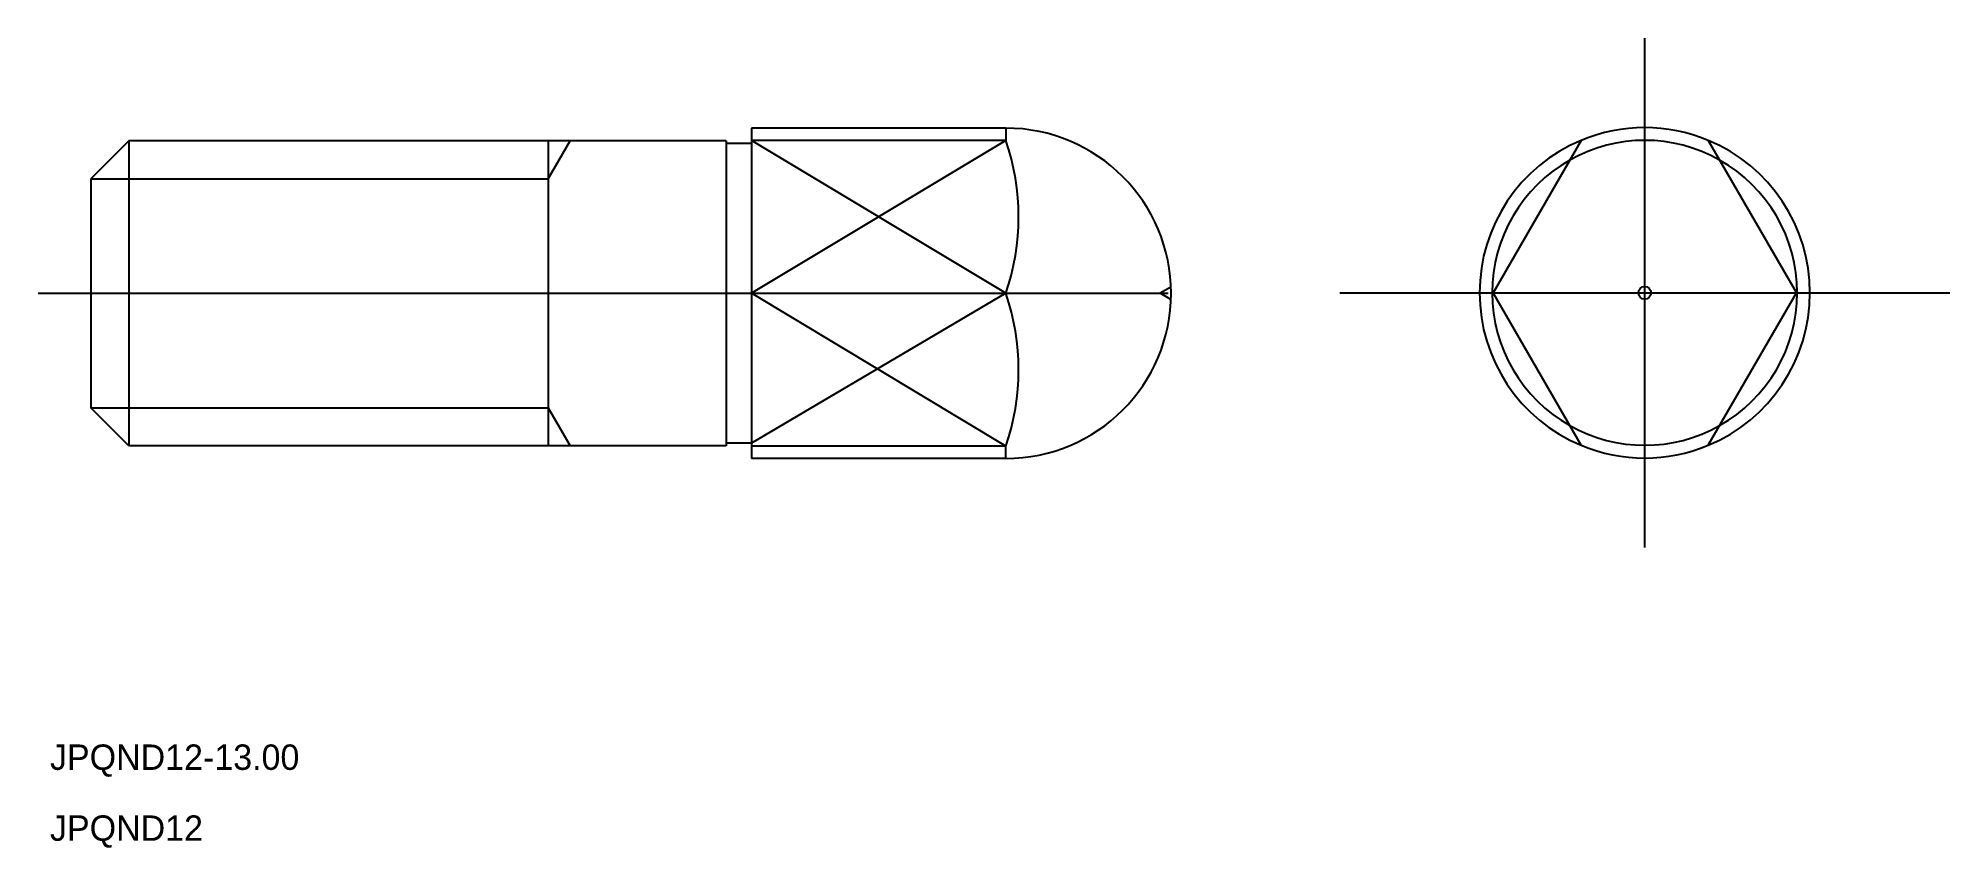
# Model space of a CAD drawing. Extents: x 534 to 609.2, y 570.8 to 602.7.
import ezdxf

# ---------------------------------------------------------------- set-up
doc = ezdxf.new("R2010")
doc.units = 0
for name, pattern in [('CENTER', [50.8, 31.75, -6.35, 6.35, -6.35]), ('DASHED', [19.05, 12.7, -6.35]), ('PHANTOM', [63.5, 31.75, -6.35, 6.35, -6.35, 6.35, -6.35])]:
    doc.linetypes.add(name, pattern=pattern)
doc.layers.get('0').update_dxf_attribs({"linetype": 'CONTINUOUS'})
doc.layers.add('CENTER', color=1, linetype='CENTER')

msp = doc.modelspace()

# ---------------------------------------------------------------- linework, layer by layer
at = {"color": 7, "linetype": 'CONTINUOUS'}
for p, q in [((537.525, 598.666), (536.025, 597.166)), ((561.025, 598.666), (537.525, 598.666)), ((537.525, 598.666), (537.525, 586.666)), ((554.025, 598.666), (554.025, 586.666)), ((561.025, 598.666), (561.025, 586.666)), ((562.025, 599.166), (562.025, 586.166)), ((572.025, 599.166), (562.025, 599.166)), ((572.025, 598.685), (562.025, 598.685)), ((572.025, 599.166), (572.025, 598.685)), ((594.662, 598.685), (591.198, 592.685)), ((599.662, 598.685), (603.126, 592.685)), ((562.025, 598.566), (561.025, 598.566)), ((536.025, 597.166), (536.025, 588.166)), ((562.025, 592.666), (572.025, 592.666)), ((594.662, 586.685), (591.198, 592.685)), ((599.662, 586.685), (603.126, 592.685)), ((537.525, 586.666), (536.025, 588.166)), ((561.025, 586.666), (537.525, 586.666)), ((562.025, 586.766), (561.025, 586.766)), ((572.025, 586.647), (562.025, 586.647)), ((572.025, 586.166), (572.025, 586.647)), ((572.025, 586.166), (562.025, 586.166)), ((572.525, 586.185), (572.525, 586.166))]:
    msp.add_line(p, q, dxfattribs=at)
at = {"color": 3, "linetype": 'CONTINUOUS'}
for p, q in [((554.025, 597.166), (554.891, 598.666)), ((572.025, 598.685), (562.025, 592.666)), ((572.025, 592.666), (562.025, 598.685)), ((536.025, 597.166), (554.025, 597.166)), ((572.025, 592.666), (562.025, 586.766)), ((572.025, 586.647), (562.025, 592.666)), ((536.025, 588.166), (554.025, 588.166)), ((554.025, 588.166), (554.891, 586.666))]:
    msp.add_line(p, q, dxfattribs=at)
at = {"color": 3, "linetype": 'DASHED'}
for p in [(578.521, 592.913), (578.521, 592.418)]:
    msp.add_line(p, (578.092, 592.666), dxfattribs=at)
at = {"color": 7, "linetype": 'CONTINUOUS'}
msp.add_circle((597.162, 592.685), 0.25, dxfattribs=at)
for centre, radius, start, end in [((572.025, 592.666), 6.5, 270, 90), ((563.218, 595.675), 9.307, 341.13434, 18.86566), ((597.162, 592.685), 6.5, 67.38014, 112.61986), ((597.162, 592.685), 6, 119.41147, 240.58853), ((597.162, 592.685), 6, 299.41147, 60.58853), ((563.218, 589.656), 9.307, 341.13434, 18.86566), ((597.162, 592.685), 6.5, 247.38014, 292.61986)]:
    msp.add_arc(centre, radius, start, end, dxfattribs=at)
at = {"color": 3, "linetype": 'PHANTOM'}
for start, end in [(112.61986, 247.38014), (292.61986, 67.38014)]:
    msp.add_arc((597.162, 592.685), 6.5, start, end, dxfattribs=at)
at = {"color": 3, "linetype": 'DASHED'}
for start, end in [(60.58853, 119.41147), (240.58853, 299.41147)]:
    msp.add_arc((597.162, 592.685), 6, start, end, dxfattribs=at)
at = {"layer": 'CENTER', "color": 1, "linetype": 'CONTINUOUS'}
msp.add_line((597.162, 582.666), (597.162, 602.704), dxfattribs=at)
at = {"layer": 'CENTER', "color": 1, "linetype": 'CENTER'}
for p, q in [((533.957, 592.666), (582.741, 592.666)), ((585.162, 592.685), (609.162, 592.685))]:
    msp.add_line(p, q, dxfattribs=at)

# ---------------------------------------------------------------- texts
at = {"color": 7, "linetype": 'CONTINUOUS'}
for s, p in [('JPQND12-13.00', (534.42, 573.913)), ('JPQND12', (534.42, 571.122))]:
    msp.add_text(s, height=1, dxfattribs=at).set_placement(p)

doc.saveas('drawing.dxf')
